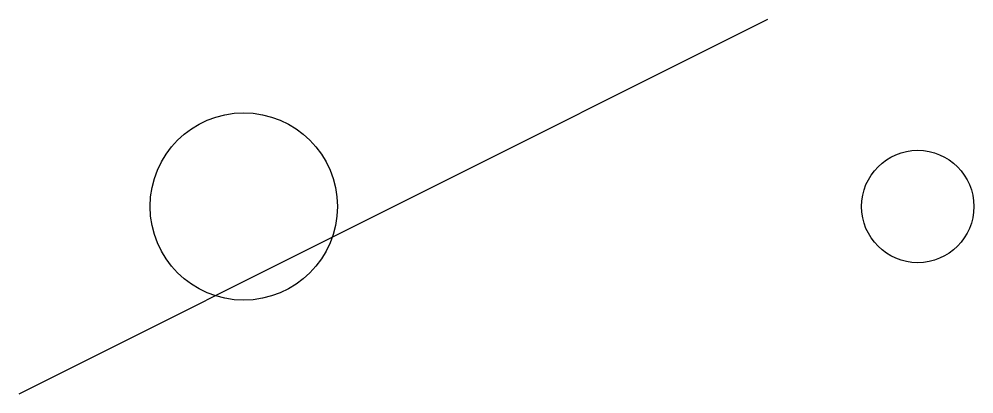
# Model space of a CAD drawing. Extents: x 0 to 255, y 0 to 100.
import ezdxf

# ---------------------------------------------------------------- set-up
doc = ezdxf.new("R2010")
doc.units = 0
doc.layers.get('0').update_dxf_attribs({"linetype": 'CONTINUOUS'})

msp = doc.modelspace()

# ---------------------------------------------------------------- linework, layer by layer
msp.add_line((0, 0), (200, 100))
for centre, radius in [((60, 50), 25), ((240, 50), 15), ((120, 50), 0)]:
    msp.add_circle(centre, radius)
msp.add_arc((180, 50), 0, 0, 0)

doc.saveas('drawing.dxf')
